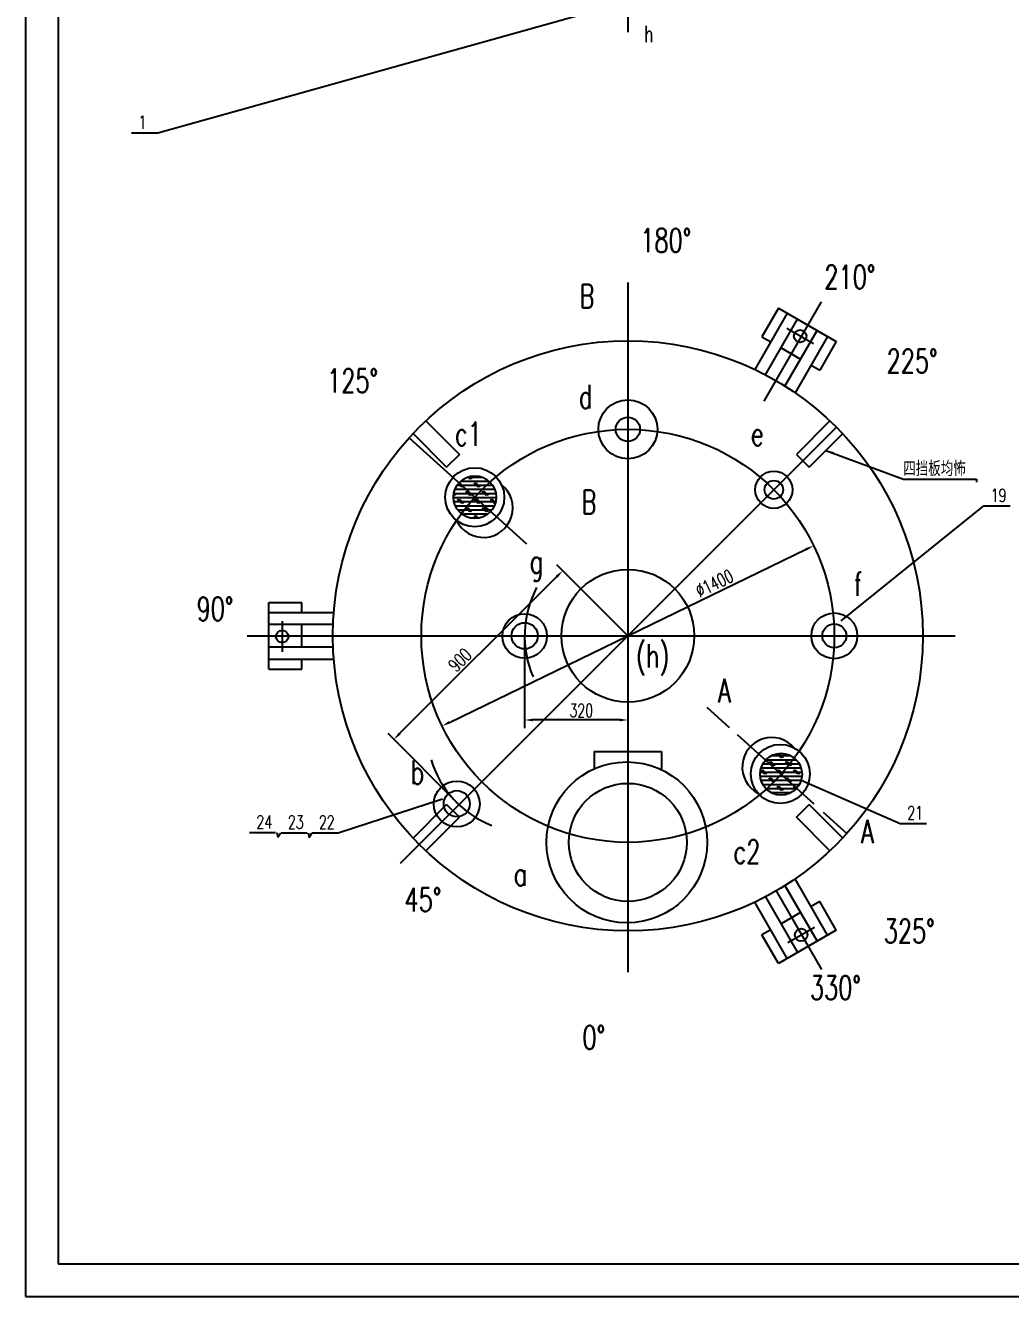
# Model space of a CAD drawing. Extents: x 0 to 594, y 0 to 841.
# Drawn here: x 0 to 300.6, y 0 to 387.8 of the extents above; entities that cross this region are included whole.
import ezdxf

# ---------------------------------------------------------------- set-up
doc = ezdxf.new("R2010")
doc.units = 0
doc.header["$LTSCALE"] = 5
doc.header["$MEASUREMENT"] = 0
doc.linetypes.add('DASHED', pattern=[0.75, 0.5, -0.25])
doc.layers.get('DEFPOINTS').update_dxf_attribs({"color": 2, "linetype": 'DASHED'})
doc.layers.add('DIM', color=7, linetype='CONTINUOUS')
doc.styles.add('HZ4', font='SIMFANG.TTF', dxfattribs={"width": 0.7, "height": 4})
doc.styles.add('RMO4', font='romans.shx', dxfattribs={"width": 0.7, "height": 4})
doc.styles.add('RMO5', font='romans.shx', dxfattribs={"width": 0.7, "height": 5})
doc.styles.get("Standard").update_dxf_attribs({"font": 'txt.shx', "height": 6, "bigfont": 'hzfsdxt.shx'})
doc.dimstyles.get("Standard").update_dxf_attribs({"dimtxt": 0.18, "dimasz": 0.18, "dimexe": 0.18, "dimexo": 0.0625, "dimgap": 0.09, "dimtad": 0, "dimtih": 1, "dimtoh": 1, "dimdec": 4, "dimzin": 0, "dimdsep": 46, "dimtxsty": 'Standard', "dimcen": 0.09, "dimadec": 0, "dimazin": 0, "dimtfac": 1, "dimtdec": 4, "dimtofl": 0, "dimtmove": 0, "dimatfit": 3, "dimfxl": 0, "dimtolj": 1, "dimtzin": 0, "dimarcsym": 0})
pattern_1 = [(0, (0, 0), (0, 1.25), []), (135, (0.625, -0.625), (-2.5, -2.5), [1.767767, -1.767767]), (135, (0.9375, -0.625), (-2.5, -2.5), [1.767767, -1.767767]), (135, (1.25, -0.625), (-2.5, -2.5), [1.767767, -1.767767])]

# ---------------------------------------------------------------- blocks, each defined once
blk = doc.blocks.new('*D142')
at = {"layer": 'DEFPOINTS', "color": 0}
for p in [(152.31, 201.56), (183.81, 201.56), (152.31, 175.88)]:
    blk.add_point(p, dxfattribs=at)
at = {"layer": 'DIM', "color": 0, "lineweight": -2}
for p, q in [((152.31, 201.49), (152.31, 173.38)), ((183.81, 201.49), (183.81, 173.38)), ((181.31, 175.88), (154.81, 175.88))]:
    blk.add_line(p, q, dxfattribs=at)
at = {"layer": 'DIM', "color": 0}
for points in [[(154.81, 176.3), (154.81, 175.46), (152.31, 175.88)], [(181.31, 176.3), (181.31, 175.46), (183.81, 175.88)]]:
    blk.add_solid(points, dxfattribs=at)
at = {"layer": 'DIM', "color": 0, "insert": (169.59, 178.78), "char_height": 4, "attachment_point": 5, "style": 'RMO4'}
blk.add_mtext('\\A1;320', dxfattribs=at)
blk = doc.blocks.new('*D143')
at = {"layer": 'DEFPOINTS', "color": 0}
for p in [(183.81, 201.49), (112.41, 169.96), (132.3, 150.05)]:
    blk.add_point(p, dxfattribs=at)
at = {"layer": 'DIM', "color": 0, "lineweight": -2}
for p, q in [((183.77, 201.54), (162.15, 223.18)), ((162.15, 219.64), (114.18, 171.73)), ((132.26, 150.09), (110.64, 171.73))]:
    blk.add_line(p, q, dxfattribs=at)
at = {"layer": 'DIM', "color": 0}
for points in [[(161.86, 219.93), (162.45, 219.34), (163.92, 221.41)], [(113.89, 172.02), (114.47, 171.43), (112.41, 169.96)]]:
    blk.add_solid(points, dxfattribs=at)
at = {"layer": 'DIM', "color": 0, "insert": (132.57, 194.19), "char_height": 4, "attachment_point": 5, "rotation": 44.9651, "style": 'RMO4'}
blk.add_mtext('\\A1;900', dxfattribs=at)
blk = doc.blocks.new('*D144')
at = {"layer": 'DEFPOINTS', "color": 0}
for p in [(240.49, 229.05), (127.13, 174.06)]:
    blk.add_point(p, dxfattribs=at)
at = {"layer": 'DIM', "color": 0, "lineweight": -2}
blk.add_line((129.37, 175.15), (238.25, 227.96), dxfattribs=at)
at = {"layer": 'DIM', "color": 0}
for points in [[(238.06, 228.33), (238.43, 227.58), (240.49, 229.05)], [(129.19, 175.53), (129.56, 174.78), (127.13, 174.06)]]:
    blk.add_solid(points, dxfattribs=at)
at = {"layer": 'DIM', "color": 0, "insert": (210.22, 217.59), "char_height": 4, "attachment_point": 5, "rotation": 25.8741, "style": 'RMO4'}
blk.add_mtext('\\A1;%%C1400', dxfattribs=at)

msp = doc.modelspace()

# ---------------------------------------------------------------- hatches: boundary and pattern name
at = {"layer": 'DIM'}
h = msp.add_hatch(dxfattribs=at)
h.set_pattern_fill('CORK', color=256, scale=10, style=0)
h.set_pattern_definition(pattern_1)
h.paths.add_polyline_path([(141.72092, 248.43363, 0.429636219), (132.28979, 248.20685), (137.11296, 243.84537, -0.025821666)])
h.paths.add_polyline_path([(137.11296, 243.84537), (141.93613, 239.4839, 0.185891016), (143.61569, 243.84537, 0.198355697), (141.72092, 248.43363, 0.025821666)])
h.paths.add_polyline_path([(137.11296, 243.84537, 0.025821666), (133.00251, 238.80657, 0.399383819), (141.93613, 239.4839)])
h.paths.add_polyline_path([(137.11296, 243.84537), (132.28979, 248.20685, 0.185891016), (130.61024, 243.84537, 0.225331483), (133.00251, 238.80657, -0.025821666)])
h = msp.add_hatch(dxfattribs=at)
h.set_pattern_fill('ANSI34', color=256, scale=20, style=0)
h.paths.add_polyline_path([(141.72092, 248.43363, 0.429636219), (132.28979, 248.20685), (137.11296, 243.84537, -0.025821666)])
h.paths.add_polyline_path([(137.11296, 243.84537), (132.28979, 248.20685, 0.185891016), (130.61024, 243.84537, 0.225331483), (133.00251, 238.80657, -0.025821666)])
h = msp.add_hatch(dxfattribs=at)
h.set_pattern_fill('ANSI34', color=256, scale=20, style=0)
h.paths.add_polyline_path([(141.72092, 248.43363, 0.429636219), (132.28979, 248.20685), (137.11296, 243.84537, -0.025821666)])
h.paths.add_polyline_path([(132.28979, 248.20685, 0.185891016), (130.61024, 243.84537, 0.225331483), (133.00251, 238.80657, -0.025821666), (137.11296, 243.84537)])
h = msp.add_hatch(dxfattribs=at)
h.set_pattern_fill('ANSI34', color=256, scale=20, style=0)
h.paths.add_polyline_path([(141.72092, 248.43363, 0.429636219), (132.28979, 248.20685), (137.11296, 243.84537, -0.025821666)])
h.paths.add_polyline_path([(137.11296, 243.84537), (132.28979, 248.20685, 0.185891016), (130.61024, 243.84537, 0.225331483), (133.00251, 238.80657, -0.025821666)])
h = msp.add_hatch(dxfattribs=at)
h.set_pattern_fill('CORK', color=256, scale=10, style=0)
h.set_pattern_definition(pattern_1)
h.paths.add_polyline_path([(236.9602, 159.33528, 0.225485221), (234.60607, 164.29002, -0.025378156), (230.56902, 159.33528), (235.30946, 155.04862, 0.185891016)])
h.paths.add_polyline_path([(235.30946, 155.04862), (230.56902, 159.33528, -0.025378156), (226.05075, 154.81506, 0.428938053)])
h.paths.add_polyline_path([(225.82859, 163.62194, 0.185891016), (224.17784, 159.33528, 0.198968488), (226.05075, 154.81506, 0.025378156), (230.56902, 159.33528)])
h.paths.add_polyline_path([(234.60607, 164.29002, 0.399214188), (225.82859, 163.62194), (230.56902, 159.33528, 0.025378156)])

# ---------------------------------------------------------------- linework, layer by layer
for p, q in [((0, 841), (0, 0)), ((10, 831), (10, 10)), ((183.81006, 798.75012), (183.81006, 385.68315)), ((40.36322, 355.00245), (183.81006, 395.05616)), ((32.36322, 355.00245), (40.36322, 355.00245)), ((183.80989, 309.3276), (183.80989, 98.95797)), ((183.83534, 304.25705), (183.83534, 297.66898)), ((225.37258, 273.17794), (242.908, 303.39546)), ((232.4174, 299.98126), (222.50517, 282.81277)), ((229.74498, 301.52418), (224.71428, 292.81074)), ((229.74498, 301.52418), (247.41737, 291.32102)), ((225.81557, 281.15192), (235.61937, 298.1326)), ((231.73918, 277.73192), (241.54298, 294.7126)), ((240.43644, 290.63561), (232.30819, 295.32846)), ((224.71428, 292.81074), (227.38669, 291.26782)), ((244.74496, 292.86394), (234.83272, 275.69545)), ((247.41737, 291.32102), (242.38666, 282.60758)), ((230.58866, 289.41916), (233.55047, 287.70916)), ((233.55047, 287.70916), (236.51228, 285.99916)), ((239.71425, 284.1505), (242.38666, 282.60758)), ((247.4495, 265.19556), (114.32127, 132.06733)), ((122.13677, 267.10301), (132.39792, 256.84186)), ((245.48301, 267.10301), (235.22186, 256.84186)), ((117.08665, 261.95469), (152.84198, 229.62199)), ((118.26267, 263.22891), (128.52382, 252.96775)), ((249.35712, 263.22891), (239.09596, 252.96775)), ((132.39792, 256.84186), (128.52382, 252.96775)), ((235.22186, 256.84186), (239.09596, 252.96775)), ((183.83534, 250.72901), (183.83534, 242.49392)), ((248.88427, 206.14757), (292.41125, 241.18475)), ((292.41125, 241.18475), (300.41125, 241.18475)), ((74.2673, 191.35278), (74.2673, 211.7591)), ((74.2673, 211.7591), (84.32871, 211.7591)), ((84.32871, 208.67326), (84.32871, 211.7591)), ((74.2673, 208.67326), (94.09176, 208.67326)), ((78.35135, 206.05614), (78.35135, 196.67045)), ((93.8749, 204.97594), (74.2673, 204.97594)), ((84.32871, 201.55594), (84.32871, 204.97594)), ((67.68573, 201.55594), (283.68043, 201.55594)), ((93.8749, 198.13594), (74.2673, 198.13594)), ((84.32871, 198.13594), (84.32871, 201.55594)), ((74.2673, 194.43862), (94.09176, 194.43862)), ((84.32871, 191.35278), (84.32871, 194.43862)), ((74.2673, 191.35278), (84.32871, 191.35278)), ((207.94226, 179.79612), (214.74712, 173.64265)), ((217.20203, 171.42273), (240.58219, 150.28061)), ((173.55693, 166.24067), (194.06287, 166.24067)), ((173.55693, 166.24067), (173.55693, 160.96843)), ((194.06287, 166.24067), (194.06287, 160.96843)), ((236.69103, 157.5), (266.93601, 144.34226)), ((95.40674, 141.48603), (127.23046, 151.78651)), ((118.263, 139.88298), (128.52415, 150.14413)), ((132.39826, 146.27003), (128.52415, 150.14413)), ((235.22152, 146.27003), (239.09563, 150.14413)), ((249.35678, 139.88298), (239.09563, 150.14413)), ((243.37753, 147.75285), (250.59533, 141.22597)), ((122.13711, 136.00887), (132.39826, 146.27003)), ((245.48268, 136.00887), (235.22152, 146.27003)), ((266.93601, 144.34226), (274.93601, 144.34226)), ((68.33907, 141.55985), (76.33907, 141.55985)), ((76.69181, 141.54983), (77.00729, 140.13114)), ((77.00729, 140.13114), (77.79598, 141.39219)), ((77.94239, 141.48603), (85.94239, 141.48603)), ((86.29513, 141.47601), (86.61061, 140.05732)), ((86.61061, 140.05732), (87.3993, 141.31838)), ((87.40674, 141.48603), (95.40674, 141.48603)), ((231.73918, 125.37996), (241.54298, 108.39928)), ((244.74496, 110.24794), (234.83272, 127.41643)), ((232.4174, 103.13062), (222.50517, 120.29911)), ((225.81557, 121.95996), (235.61937, 104.97928)), ((229.08793, 123.77484), (242.908, 99.7612)), ((242.38666, 120.5043), (239.71425, 118.96138)), ((247.41737, 111.79086), (242.38666, 120.5043)), ((236.51228, 117.11272), (233.55047, 115.40272)), ((233.55047, 115.40272), (230.58866, 113.69272)), ((232.64186, 107.97608), (240.77011, 112.66892)), ((227.38669, 111.84406), (224.71428, 110.30114)), ((229.74498, 101.5877), (224.71428, 110.30114)), ((247.41737, 111.79086), (229.74498, 101.5877)), ((10, 10), (584, 10)), ((0, 0), (594, 0))]:
    msp.add_line(p, q, dxfattribs=at)
for centre, radius in [((236.37231, 292.98203), 1.90808), ((183.8099, 201.55594), 90), ((183.81006, 264.55594), 9), ((183.80989, 264.55594), 3.6972), ((183.8099, 201.55594), 63), ((137.11296, 243.84537), 9), ((137.11296, 243.84537), 6.50272), ((228.35762, 246.10368), 5.67798), ((228.35762, 246.10368), 2.82843), ((183.8099, 201.55594), 20.25), ((152.3099, 201.49344), 6.78095), ((152.3099, 201.55594), 4), ((246.8099, 201.55594), 7), ((78.35135, 201.36329), 1.90808), ((246.8099, 201.55594), 3.65759), ((230.33593, 159.43808), 9), ((183.51464, 138.55594), 24.525), ((230.56902, 159.33528), 6.39118), ((131.61705, 150.26278), 7), ((183.8099, 138.55594), 18), ((131.61705, 150.32528), 4), ((236.70599, 110.3225), 1.90808)]:
    msp.add_circle(centre, radius, dxfattribs=at)
for centre, radius, start, end in [((139.71225, 240.57769), 9, 205.0877539, 51.913583), ((183.8099, 201.55594), 31.5, 152.0790525, 203.4859675), ((227.71675, 161.532), 9, 40.6225171, 242.0957531), ((153.86786, 173.00343), 31.5, 197.0790525, 248.4859675)]:
    msp.add_arc(centre, radius, start, end, dxfattribs=at)

# ---------------------------------------------------------------- texts
at = {"layer": 'DIM', "width": 0.7}
for s, height, style, p in [('h', 5, 'RMO5', (188.79854, 382.62062)), ('1', 4, 'RMO4', (34.49959, 356.21737)), ('180%%d', 7.2, 'RMO4', (187.59069, 318.55686)), ('210%%d', 7.2, 'RMO4', (243.77089, 307.41917)), ('B', 7.2, 'RMO4', (169.0686, 301.57109)), ('225%%d', 7.2, 'RMO4', (262.75864, 281.77744)), ('125%%d', 7.2, 'RMO4', (92.03451, 275.77453)), ('d', 7.2, 'RMO4', (168.88118, 270.88425)), ('c1', 7.2, 'RMO4', (131.04892, 259.54779)), ('e', 7.2, 'RMO4', (221.34362, 259.54779)), ('四挡板均怖', 4, 'HZ4', (267.82455, 250.70028)), ('B', 7.2, 'RMO4', (169.69037, 238.76743)), ('19', 4, 'RMO4', (294.54762, 242.39968)), ('g', 7.2, 'RMO4', (153.86903, 220.64246)), ('f', 7.2, 'RMO4', (252.78953, 213.75765)), ('90%%d', 7.2, 'RMO4', (52.22295, 206.15151)), ('(h)', 7.2, 'RMO4', (186.34688, 191.85099)), ('A', 7.2, 'RMO4', (211.39374, 181.24547)), ('b', 7.2, 'RMO4', (117.5721, 156.29551)), ('21', 4, 'RMO4', (269.07238, 145.55718)), ('24', 4, 'RMO4', (70.47544, 142.77477)), ('23', 4, 'RMO4', (80.07876, 142.70096)), ('22', 4, 'RMO4', (89.54311, 142.70096)), ('A', 7.2, 'RMO4', (255.0207, 138.26647)), ('c2', 7.2, 'RMO4', (216.0349, 132.08245)), ('a', 7.2, 'RMO4', (149.01802, 125.31982)), ('45%%d', 7.2, 'RMO4', (115.67421, 117.48646)), ('325%%d', 7.2, 'RMO4', (261.89209, 107.90592)), ('330%%d', 7.2, 'RMO4', (239.36712, 90.63103)), ('0%%d', 7.2, 'RMO4', (169.96147, 75.46069))]:
    msp.add_text(s, height=height, dxfattribs=dict(at, style=style)).set_placement(p)

# ---------------------------------------------------------------- dimensions: what is measured, and where the dimension line sits
at = {"layer": 'DIM'}
dim = msp.add_diameter_dim_2p(p1=(127.12532, 174.06306), p2=(240.49448, 229.04882), text='%%C1400', dimstyle='Standard', override={"dimasz": 2.5, "dimexe": 2.5, "dimgap": 0.9, "dimtad": 1, "dimtih": 0, "dimtoh": 0, "dimdec": 0, "dimtxsty": 'RMO4', "dimtfac": 2, "dimtdec": 0, "dimtofl": 1, "dimatfit": 0}, dxfattribs=at)
dim.commit()
dim.dimension.update_dxf_attribs({"geometry": '*D144', "text_midpoint": (211.48117, 214.97693), "dimtype": 163})
dim = msp.add_linear_dim(base=(112.41085, 169.95862), p1=(183.81006, 201.49344), p2=(132.29959, 150.04565), angle=224.9651216, text='900', dimstyle='Standard', override={"dimasz": 2.5, "dimexe": 2.5, "dimgap": 0.9, "dimtad": 1, "dimtih": 0, "dimtoh": 0, "dimdec": 0, "dimtxsty": 'RMO4', "dimtfac": 2, "dimtdec": 0, "dimtofl": 1, "dimatfit": 0}, dxfattribs=at)
dim.commit()
dim.dimension.update_dxf_attribs({"geometry": '*D143', "text_midpoint": (134.62149, 192.14223), "dimtype": 161})
dim = msp.add_linear_dim(base=(152.3099, 175.88116), p1=(183.81006, 201.55594), p2=(152.3099, 201.55594), text='320', dimstyle='Standard', override={"dimasz": 2.5, "dimexe": 2.5, "dimgap": 0.9, "dimtad": 1, "dimtih": 0, "dimtoh": 0, "dimdec": 0, "dimtxsty": 'RMO4', "dimtfac": 2, "dimtdec": 0, "dimtofl": 1, "dimatfit": 0}, dxfattribs=at)
dim.commit()
dim.dimension.update_dxf_attribs({"geometry": '*D142', "text_midpoint": (169.58918, 175.88116), "dimtype": 160})

# ---------------------------------------------------------------- leaders
msp.add_leader([(244.22654, 258.09833), (267.87974, 249.37185), (290.19796, 249.37185), (290.19796, 248.45024)], dimstyle='Standard', override={"dimasz": 2.5, "dimexe": 2.5, "dimgap": 0.9, "dimtad": 1, "dimtih": 0, "dimtoh": 0, "dimdec": 0, "dimtxsty": 'RMO4', "dimtfac": 2, "dimtdec": 0, "dimtofl": 1}, dxfattribs=at)

doc.saveas('drawing.dxf')
